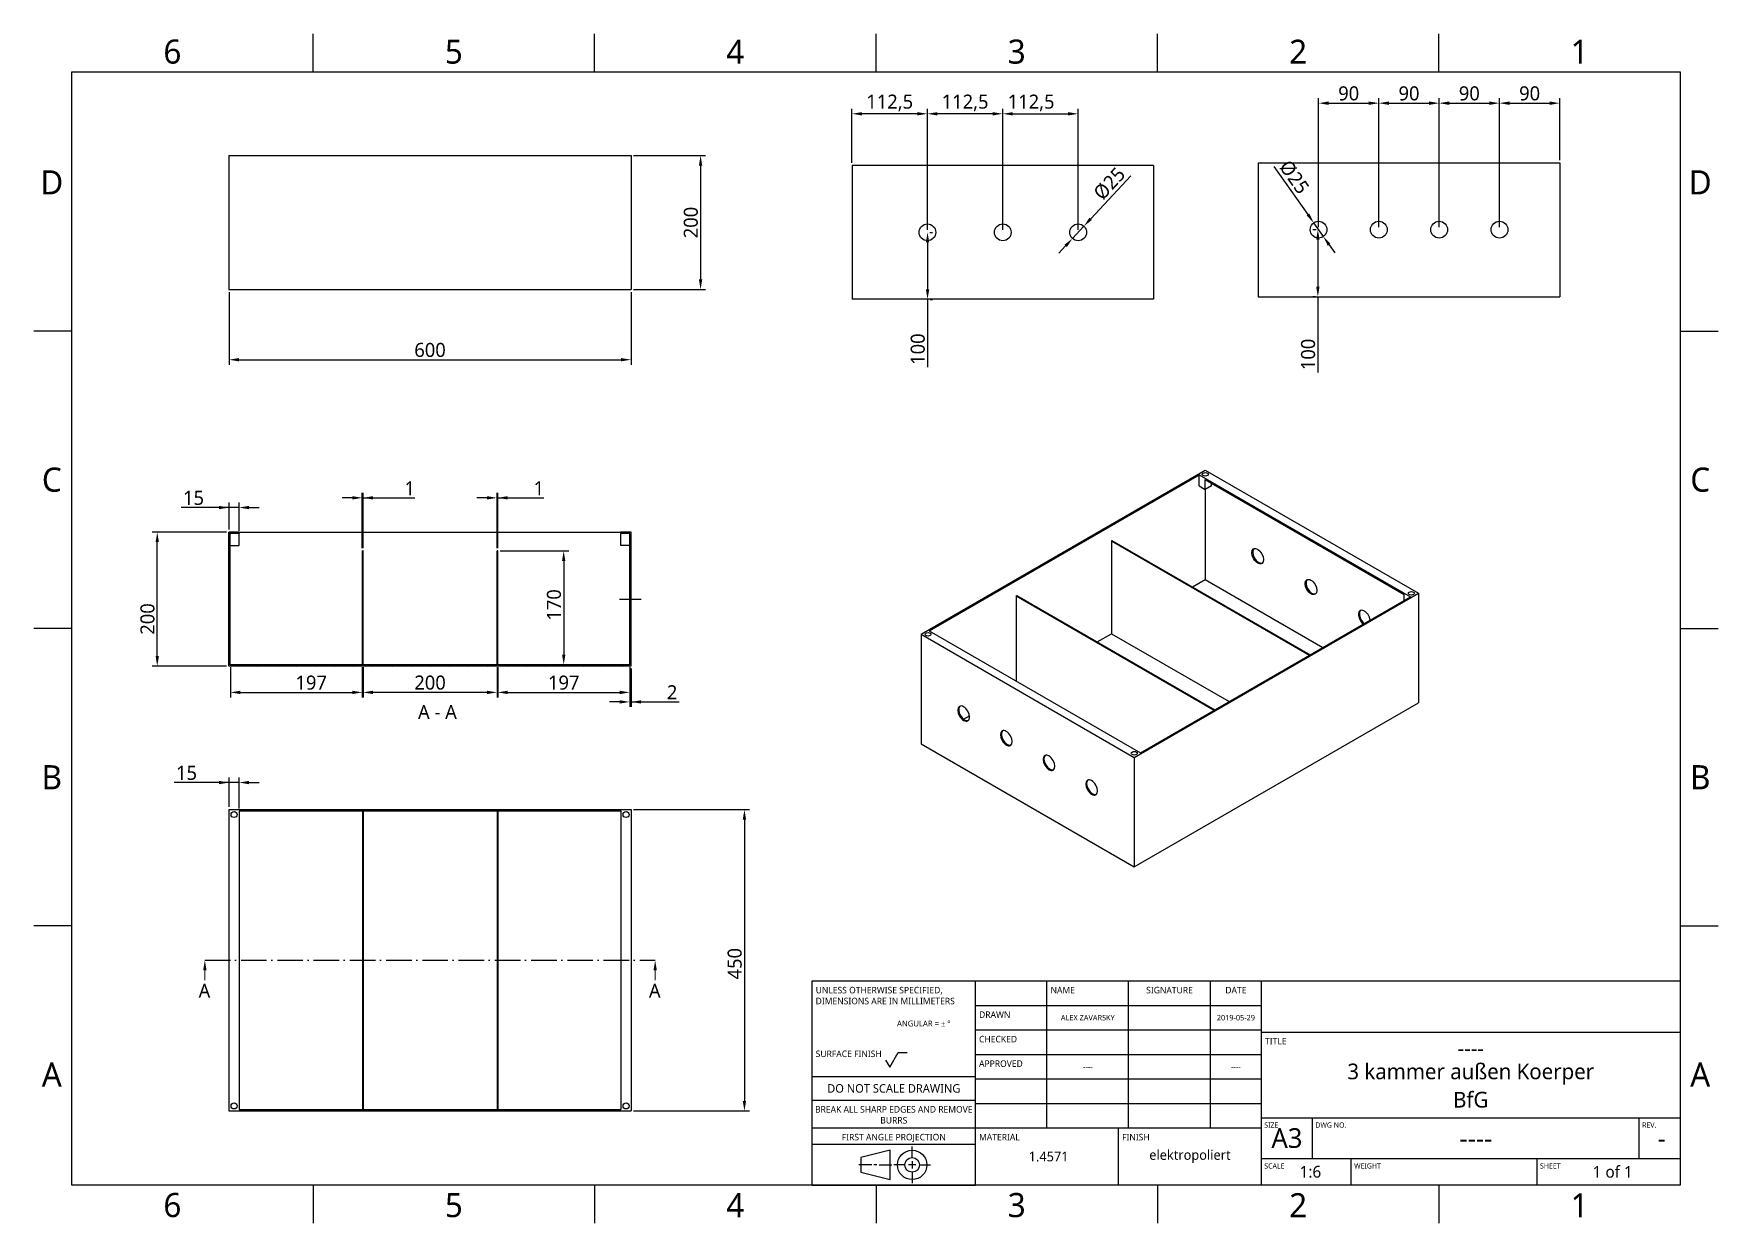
# Model space of a CAD drawing. Extents: x 1 to 420, y 0 to 296.
import ezdxf

# ---------------------------------------------------------------- set-up
doc = ezdxf.new("R2010")
doc.units = 0
doc.header["$LTSCALE"] = 12.7
doc.header["$MEASUREMENT"] = 0
doc.header["$PDMODE"] = 33
doc.header["$PDSIZE"] = 1
doc.linetypes.add('CENTER', pattern=[0.787402, 0.492126, -0.098425, 0.098425, -0.098425])
doc.linetypes.add('ONS_DASHDOT', pattern=[0.71, 0.5, -0.1, 0.01, -0.1])
doc.layers.get('DEFPOINTS').update_dxf_attribs({"linetype": 'CONTINUOUS'})
for name, color, linetype in [('ANNOTATION_TEXT', 7, 'CONTINUOUS'), ('BORDER_FRAME', 7, 'CONTINUOUS'), ('BORDER_ZONES', 7, 'CONTINUOUS'), ('CENTERLINES', 7, 'CENTER'), ('SECTION_CUTTING_LINE', 7, 'ONS_DASHDOT'), ('TITLE_BLOCK', 7, 'CONTINUOUS'), ('VIEW_HATCHES', 7, 'CONTINUOUS'), ('VISIBLE', 7, 'CONTINUOUS')]:
    doc.layers.add(name, color=color, linetype=linetype)
doc.styles.add('ONSHAPE-STANDARD', font='NotoSans-Regular.ttf')
doc.styles.add('ONSHAPE-STANDARD-DIMENSION', font='')
doc.styles.add('ONSHAPE-STANDARD-FIELDS', font='NotoSans-Regular.ttf')
doc.styles.add('ONSHAPE-STANDARD-VIEW-LABE', font='NotoSans-Regular.ttf', dxfattribs={"height": 3.5})
doc.styles.get('ONSHAPE-STANDARD-DIMENSION').set_extended_font_data('Noto Sans')
doc.dimstyles.new('ONSHAPE-ISO-25$0', dxfattribs={"dimtxt": 3.5, "dimasz": 2.5, "dimexe": 1.25, "dimexo": 0.625, "dimtad": 1, "dimtxsty": 'ONSHAPE-STANDARD-DIMENSION', "dimcen": 2.5, "dimclrd": 7, "dimclre": 7, "dimclrt": 7, "dimadec": 1, "dimazin": 3, "dimtfac": 1, "dimtmove": 0, "dimatfit": 3})
doc.dimstyles.new('ONSHAPE-ISO-25$3', dxfattribs={"dimtxt": 3.5, "dimasz": 2.5, "dimexe": 1.25, "dimexo": 0.625, "dimtad": 1, "dimtxsty": 'ONSHAPE-STANDARD-DIMENSION', "dimcen": 0, "dimclrd": 7, "dimclre": 7, "dimclrt": 7, "dimadec": 1, "dimazin": 3, "dimtfac": 1, "dimtmove": 0, "dimatfit": 3})
pattern_1 = [(219, (99.5755, 139.1536), (1.88796, -2.33144), [])]

# ---------------------------------------------------------------- blocks, each defined once
blk = doc.blocks.new('*D1')
at = {"layer": 'ANNOTATION_TEXT', "color": 7}
for p, q in [((49.58, 232.22), (49.58, 214.12)), ((149.58, 232.22), (149.58, 214.12)), ((52.08, 215.37), (147.08, 215.37))]:
    blk.add_line(p, q, dxfattribs=at)
for points in [[(52.08, 215.79), (52.08, 214.96), (49.58, 215.37)], [(147.08, 214.96), (147.08, 215.79), (149.58, 215.37)]]:
    blk.add_solid(points, dxfattribs=at)
at = {"layer": 'DEFPOINTS', "color": 0}
for p in [(49.58, 232.84), (149.58, 232.84), (149.58, 215.37), (149.58, 215.37)]:
    blk.add_point(p, dxfattribs=at)
at = {"layer": 'ANNOTATION_TEXT', "color": 7, "insert": (99.58, 217.79), "char_height": 3.5, "attachment_point": 5, "style": 'ONSHAPE-STANDARD-DIMENSION'}
blk.add_mtext('600', dxfattribs=at)
blk = doc.blocks.new('*D2')
at = {"layer": 'ANNOTATION_TEXT', "color": 7}
for p, q in [((150.2, 266.18), (168.12, 266.18)), ((166.87, 263.68), (166.87, 235.34)), ((150.2, 232.84), (168.12, 232.84))]:
    blk.add_line(p, q, dxfattribs=at)
for points in [[(167.29, 263.68), (166.46, 263.68), (166.87, 266.18)], [(166.46, 235.34), (167.29, 235.34), (166.87, 232.84)]]:
    blk.add_solid(points, dxfattribs=at)
at = {"layer": 'DEFPOINTS', "color": 0}
for p in [(149.58, 266.18), (149.58, 232.84), (166.87, 232.84), (166.87, 232.84)]:
    blk.add_point(p, dxfattribs=at)
at = {"layer": 'ANNOTATION_TEXT', "color": 7, "insert": (164.45, 249.51), "char_height": 3.5, "attachment_point": 5, "rotation": 90, "style": 'ONSHAPE-STANDARD-DIMENSION'}
blk.add_mtext('200', dxfattribs=at)
blk = doc.blocks.new('*D3')
at = {"layer": 'ANNOTATION_TEXT', "color": 7}
for p, q in [((149.24, 138.86), (149.24, 128.98)), ((149.58, 138.53), (149.58, 128.98)), ((146.74, 130.23), (144.24, 130.23)), ((149.24, 130.23), (149.58, 130.23)), ((149.58, 130.23), (161.56, 130.23)), ((152.08, 130.23), (154.58, 130.23))]:
    blk.add_line(p, q, dxfattribs=at)
for points in [[(146.74, 129.82), (146.74, 130.65), (149.24, 130.23)], [(152.08, 130.65), (152.08, 129.82), (149.58, 130.23)]]:
    blk.add_solid(points, dxfattribs=at)
at = {"layer": 'DEFPOINTS', "color": 0}
for p in [(149.24, 139.49), (149.58, 139.15), (149.58, 130.23), (149.58, 130.23)]:
    blk.add_point(p, dxfattribs=at)
at = {"layer": 'ANNOTATION_TEXT', "color": 7, "insert": (159.79, 132.63), "char_height": 3.5, "attachment_point": 5, "style": 'ONSHAPE-STANDARD-DIMENSION'}
blk.add_mtext('2', dxfattribs=at)
blk = doc.blocks.new('*D4')
at = {"layer": 'ANNOTATION_TEXT', "color": 7}
for p, q in [((116.41, 138.86), (116.41, 131.35)), ((149.24, 138.86), (149.24, 131.35)), ((118.91, 132.6), (146.74, 132.6))]:
    blk.add_line(p, q, dxfattribs=at)
for points in [[(118.91, 133.02), (118.91, 132.18), (116.41, 132.6)], [(146.74, 132.18), (146.74, 133.02), (149.24, 132.6)]]:
    blk.add_solid(points, dxfattribs=at)
at = {"layer": 'DEFPOINTS', "color": 0}
for p in [(116.41, 139.49), (149.24, 139.49), (149.24, 132.6), (149.24, 132.6)]:
    blk.add_point(p, dxfattribs=at)
at = {"layer": 'ANNOTATION_TEXT', "color": 7, "insert": (132.83, 135.02), "char_height": 3.5, "attachment_point": 5, "style": 'ONSHAPE-STANDARD-DIMENSION'}
blk.add_mtext('197', dxfattribs=at)
blk = doc.blocks.new('*D5')
at = {"layer": 'ANNOTATION_TEXT', "color": 7}
for p, q in [((82.91, 138.86), (82.91, 131.35)), ((116.24, 138.86), (116.24, 131.35)), ((113.74, 132.6), (85.41, 132.6))]:
    blk.add_line(p, q, dxfattribs=at)
for points in [[(85.41, 133.02), (85.41, 132.18), (82.91, 132.6)], [(113.74, 132.18), (113.74, 133.02), (116.24, 132.6)]]:
    blk.add_solid(points, dxfattribs=at)
at = {"layer": 'DEFPOINTS', "color": 0}
for p in [(82.91, 139.49), (116.24, 139.49), (82.91, 132.6), (82.91, 132.6)]:
    blk.add_point(p, dxfattribs=at)
at = {"layer": 'ANNOTATION_TEXT', "color": 7, "insert": (99.58, 135.02), "char_height": 3.5, "attachment_point": 5, "style": 'ONSHAPE-STANDARD-DIMENSION'}
blk.add_mtext('200', dxfattribs=at)
blk = doc.blocks.new('*D6')
at = {"layer": 'ANNOTATION_TEXT', "color": 7}
for p, q in [((49.91, 138.86), (49.91, 131.35)), ((82.74, 138.86), (82.74, 131.35)), ((52.41, 132.6), (80.24, 132.6))]:
    blk.add_line(p, q, dxfattribs=at)
for points in [[(52.41, 133.02), (52.41, 132.18), (49.91, 132.6)], [(80.24, 132.18), (80.24, 133.02), (82.74, 132.6)]]:
    blk.add_solid(points, dxfattribs=at)
at = {"layer": 'DEFPOINTS', "color": 0}
for p in [(49.91, 139.49), (82.74, 139.49), (82.74, 132.6), (82.74, 132.6)]:
    blk.add_point(p, dxfattribs=at)
at = {"layer": 'ANNOTATION_TEXT', "color": 7, "insert": (70.02, 135.02), "char_height": 3.5, "attachment_point": 5, "style": 'ONSHAPE-STANDARD-DIMENSION'}
blk.add_mtext('197', dxfattribs=at)
blk = doc.blocks.new('*D7')
at = {"layer": 'ANNOTATION_TEXT', "color": 7}
for p, q in [((49.58, 110.17), (35.95, 110.17)), ((47.08, 110.17), (44.58, 110.17)), ((49.58, 104.09), (49.58, 111.42)), ((52.08, 110.17), (49.58, 110.17)), ((52.08, 103.75), (52.08, 111.42)), ((54.58, 110.17), (57.08, 110.17))]:
    blk.add_line(p, q, dxfattribs=at)
for points in [[(47.08, 109.75), (47.08, 110.59), (49.58, 110.17)], [(54.58, 110.59), (54.58, 109.75), (52.08, 110.17)]]:
    blk.add_solid(points, dxfattribs=at)
at = {"layer": 'DEFPOINTS', "color": 0}
for p in [(49.58, 110.17), (49.58, 110.17), (49.58, 103.46), (52.08, 103.13)]:
    blk.add_point(p, dxfattribs=at)
at = {"layer": 'ANNOTATION_TEXT', "color": 7, "insert": (39.01, 112.57), "char_height": 3.5, "attachment_point": 5, "style": 'ONSHAPE-STANDARD-DIMENSION'}
blk.add_mtext('15', dxfattribs=at)
blk = doc.blocks.new('*D8')
at = {"layer": 'ANNOTATION_TEXT', "color": 7}
for p, q in [((49.58, 178.59), (37.7, 178.59)), ((47.08, 178.59), (44.58, 178.59)), ((49.58, 173.11), (49.58, 179.84)), ((52.08, 178.59), (49.58, 178.59)), ((52.08, 172.78), (52.08, 179.84)), ((54.58, 178.59), (57.08, 178.59))]:
    blk.add_line(p, q, dxfattribs=at)
for points in [[(47.08, 178.17), (47.08, 179.01), (49.58, 178.59)], [(54.58, 179.01), (54.58, 178.17), (52.08, 178.59)]]:
    blk.add_solid(points, dxfattribs=at)
at = {"layer": 'DEFPOINTS', "color": 0}
for p in [(49.58, 178.59), (49.58, 178.59), (49.58, 172.49), (52.08, 172.15)]:
    blk.add_point(p, dxfattribs=at)
at = {"layer": 'ANNOTATION_TEXT', "color": 7, "insert": (40.76, 180.99), "char_height": 3.5, "attachment_point": 5, "style": 'ONSHAPE-STANDARD-DIMENSION'}
blk.add_mtext('15', dxfattribs=at)
blk = doc.blocks.new('*D9')
at = {"layer": 'ANNOTATION_TEXT', "color": 7}
for p, q in [((150.2, 103.46), (179.03, 103.46)), ((177.78, 100.96), (177.78, 30.96)), ((150.2, 28.46), (179.03, 28.46))]:
    blk.add_line(p, q, dxfattribs=at)
for points in [[(178.19, 100.96), (177.36, 100.96), (177.78, 103.46)], [(177.36, 30.96), (178.19, 30.96), (177.78, 28.46)]]:
    blk.add_solid(points, dxfattribs=at)
at = {"layer": 'DEFPOINTS', "color": 0}
for p in [(149.58, 103.46), (149.58, 28.46), (177.78, 28.46), (177.78, 28.46)]:
    blk.add_point(p, dxfattribs=at)
at = {"layer": 'ANNOTATION_TEXT', "color": 7, "insert": (175.36, 65.1), "char_height": 3.5, "attachment_point": 5, "rotation": 90, "style": 'ONSHAPE-STANDARD-DIMENSION'}
blk.add_mtext('450', dxfattribs=at)
blk = doc.blocks.new('*D10')
at = {"layer": 'ANNOTATION_TEXT', "color": 7}
for p, q in [((80.24, 181.01), (77.74, 181.01)), ((82.74, 168.45), (82.74, 182.26)), ((82.74, 181.01), (82.91, 181.01)), ((82.91, 168.45), (82.91, 182.26)), ((82.91, 181.01), (95.82, 181.01)), ((85.41, 181.01), (87.91, 181.01))]:
    blk.add_line(p, q, dxfattribs=at)
for points in [[(80.24, 180.59), (80.24, 181.43), (82.74, 181.01)], [(85.41, 181.43), (85.41, 180.59), (82.91, 181.01)]]:
    blk.add_solid(points, dxfattribs=at)
at = {"layer": 'DEFPOINTS', "color": 0}
for p in [(82.91, 181.01), (82.91, 181.01), (82.74, 167.82), (82.91, 167.82)]:
    blk.add_point(p, dxfattribs=at)
at = {"layer": 'ANNOTATION_TEXT', "color": 7, "insert": (94.54, 183.39), "char_height": 3.5, "attachment_point": 5, "style": 'ONSHAPE-STANDARD-DIMENSION'}
blk.add_mtext('1', dxfattribs=at)
blk = doc.blocks.new('*D11')
at = {"layer": 'ANNOTATION_TEXT', "color": 7}
for p, q in [((113.74, 181.01), (111.24, 181.01)), ((116.24, 168.45), (116.24, 182.26)), ((116.24, 181.01), (116.41, 181.01)), ((116.41, 168.45), (116.41, 182.26)), ((116.41, 181.01), (127.91, 181.01)), ((118.91, 181.01), (121.41, 181.01))]:
    blk.add_line(p, q, dxfattribs=at)
for points in [[(113.74, 180.59), (113.74, 181.43), (116.24, 181.01)], [(118.91, 181.43), (118.91, 180.59), (116.41, 181.01)]]:
    blk.add_solid(points, dxfattribs=at)
at = {"layer": 'DEFPOINTS', "color": 0}
for p in [(116.41, 181.01), (116.41, 181.01), (116.24, 167.82), (116.41, 167.82)]:
    blk.add_point(p, dxfattribs=at)
at = {"layer": 'ANNOTATION_TEXT', "color": 7, "insert": (126.64, 183.39), "char_height": 3.5, "attachment_point": 5, "style": 'ONSHAPE-STANDARD-DIMENSION'}
blk.add_mtext('1', dxfattribs=at)
blk = doc.blocks.new('*D12')
at = {"layer": 'ANNOTATION_TEXT', "color": 7}
for p, q in [((117.03, 167.82), (134.08, 167.82)), ((132.83, 165.32), (132.83, 141.99)), ((117.03, 139.49), (134.08, 139.49))]:
    blk.add_line(p, q, dxfattribs=at)
for points in [[(133.24, 165.32), (132.41, 165.32), (132.83, 167.82)], [(132.41, 141.99), (133.24, 141.99), (132.83, 139.49)]]:
    blk.add_solid(points, dxfattribs=at)
at = {"layer": 'DEFPOINTS', "color": 0}
for p in [(116.41, 167.82), (116.41, 139.49), (132.83, 139.49), (132.83, 139.49)]:
    blk.add_point(p, dxfattribs=at)
at = {"layer": 'ANNOTATION_TEXT', "color": 7, "insert": (130.41, 154.36), "char_height": 3.5, "attachment_point": 5, "rotation": 90, "style": 'ONSHAPE-STANDARD-DIMENSION'}
blk.add_mtext('170', dxfattribs=at)
blk = doc.blocks.new('*D13')
at = {"layer": 'ANNOTATION_TEXT', "color": 7}
for p, q in [((48.95, 172.49), (30.48, 172.49)), ((31.73, 141.65), (31.73, 169.99)), ((48.95, 139.15), (30.48, 139.15))]:
    blk.add_line(p, q, dxfattribs=at)
for points in [[(32.15, 169.99), (31.32, 169.99), (31.73, 172.49)], [(31.32, 141.65), (32.15, 141.65), (31.73, 139.15)]]:
    blk.add_solid(points, dxfattribs=at)
at = {"layer": 'DEFPOINTS', "color": 0}
for p in [(31.73, 172.49), (31.73, 172.49), (49.58, 172.49), (49.58, 139.15)]:
    blk.add_point(p, dxfattribs=at)
at = {"layer": 'ANNOTATION_TEXT', "color": 7, "insert": (29.31, 150.87), "char_height": 3.5, "attachment_point": 5, "rotation": 90, "style": 'ONSHAPE-STANDARD-DIMENSION'}
blk.add_mtext('200', dxfattribs=at)
blk = doc.blocks.new('*D14')
at = {"layer": 'ANNOTATION_TEXT', "color": 7}
for p, q in [((263.9, 250.43), (273.85, 261.17)), ((259.37, 245.54), (262.2, 248.6)), ((257.67, 243.71), (255.97, 241.87))]:
    blk.add_line(p, q, dxfattribs=at)
for points in [[(263.59, 250.72), (264.2, 250.15), (262.2, 248.6)], [(257.98, 243.42), (257.36, 243.99), (259.37, 245.54)]]:
    blk.add_solid(points, dxfattribs=at)
at = {"layer": 'DEFPOINTS', "color": 0}
for p in [(262.2, 248.6), (259.37, 245.54)]:
    blk.add_point(p, dxfattribs=at)
at = {"layer": 'ANNOTATION_TEXT', "color": 7, "insert": (268.57, 259.19), "char_height": 3.5, "attachment_point": 5, "rotation": 47.1965, "style": 'ONSHAPE-STANDARD-DIMENSION'}
blk.add_mtext('%%c25', dxfattribs=at)
blk = doc.blocks.new('*D15')
at = {"layer": 'ANNOTATION_TEXT', "color": 7}
for p, q in [((223.32, 244.57), (223.32, 232.9)), ((223.91, 247.07), (224.57, 247.07)), ((223.32, 230.4), (223.32, 213.54)), ((223.95, 230.4), (224.57, 230.4))]:
    blk.add_line(p, q, dxfattribs=at)
for points in [[(223.74, 244.57), (222.91, 244.57), (223.32, 247.07)], [(222.91, 232.9), (223.74, 232.9), (223.32, 230.4)]]:
    blk.add_solid(points, dxfattribs=at)
at = {"layer": 'DEFPOINTS', "color": 0}
for p in [(223.28, 247.07), (223.32, 230.4), (223.32, 230.4), (223.32, 230.4)]:
    blk.add_point(p, dxfattribs=at)
at = {"layer": 'ANNOTATION_TEXT', "color": 7, "insert": (220.9, 218.01), "char_height": 3.5, "attachment_point": 5, "rotation": 90, "style": 'ONSHAPE-STANDARD-DIMENSION'}
blk.add_mtext('100', dxfattribs=at)
blk = doc.blocks.new('*D16')
at = {"layer": 'ANNOTATION_TEXT', "color": 7}
for p, q in [((204.53, 264.36), (204.53, 277.82)), ((220.78, 276.57), (207.03, 276.57)), ((223.28, 247.7), (223.28, 277.82))]:
    blk.add_line(p, q, dxfattribs=at)
for points in [[(207.03, 276.98), (207.03, 276.15), (204.53, 276.57)], [(220.78, 276.15), (220.78, 276.98), (223.28, 276.57)]]:
    blk.add_solid(points, dxfattribs=at)
at = {"layer": 'DEFPOINTS', "color": 0}
for p in [(204.53, 276.57), (204.53, 276.57), (204.53, 263.74), (223.28, 247.07)]:
    blk.add_point(p, dxfattribs=at)
at = {"layer": 'ANNOTATION_TEXT', "color": 7, "insert": (213.91, 279.28), "char_height": 3.5, "attachment_point": 5, "style": 'ONSHAPE-STANDARD-DIMENSION'}
blk.add_mtext('112,5', dxfattribs=at)
blk = doc.blocks.new('*D17')
at = {"layer": 'ANNOTATION_TEXT', "color": 7}
for p, q in [((223.28, 247.7), (223.28, 277.82)), ((239.53, 276.57), (225.78, 276.57)), ((242.03, 247.7), (242.03, 277.82))]:
    blk.add_line(p, q, dxfattribs=at)
for points in [[(225.78, 276.98), (225.78, 276.15), (223.28, 276.57)], [(239.53, 276.15), (239.53, 276.98), (242.03, 276.57)]]:
    blk.add_solid(points, dxfattribs=at)
at = {"layer": 'DEFPOINTS', "color": 0}
for p in [(223.28, 276.57), (223.28, 276.57), (223.28, 247.07), (242.03, 247.07)]:
    blk.add_point(p, dxfattribs=at)
at = {"layer": 'ANNOTATION_TEXT', "color": 7, "insert": (232.66, 279.28), "char_height": 3.5, "attachment_point": 5, "style": 'ONSHAPE-STANDARD-DIMENSION'}
blk.add_mtext('112,5', dxfattribs=at)
blk = doc.blocks.new('*D18')
at = {"layer": 'ANNOTATION_TEXT', "color": 7}
for p, q in [((242.03, 247.7), (242.03, 277.82)), ((244.53, 276.57), (258.28, 276.57)), ((260.78, 247.7), (260.78, 277.82))]:
    blk.add_line(p, q, dxfattribs=at)
for points in [[(244.53, 276.98), (244.53, 276.15), (242.03, 276.57)], [(258.28, 276.15), (258.28, 276.98), (260.78, 276.57)]]:
    blk.add_solid(points, dxfattribs=at)
at = {"layer": 'DEFPOINTS', "color": 0}
for p in [(260.78, 276.57), (260.78, 276.57), (242.03, 247.07), (260.78, 247.07)]:
    blk.add_point(p, dxfattribs=at)
at = {"layer": 'ANNOTATION_TEXT', "color": 7, "insert": (249.08, 279.28), "char_height": 3.5, "attachment_point": 5, "style": 'ONSHAPE-STANDARD-DIMENSION'}
blk.add_mtext('112,5', dxfattribs=at)
blk = doc.blocks.new('*D19')
at = {"layer": 'ANNOTATION_TEXT', "color": 7}
for p, q in [((317.95, 251.49), (309.55, 263.48)), ((321.77, 246.02), (319.38, 249.44)), ((323.2, 243.98), (324.63, 241.93))]:
    blk.add_line(p, q, dxfattribs=at)
for points in [[(317.6, 251.25), (318.29, 251.72), (319.38, 249.44)], [(323.54, 244.21), (322.86, 243.74), (321.77, 246.02)]]:
    blk.add_solid(points, dxfattribs=at)
at = {"layer": 'DEFPOINTS', "color": 0}
for p in [(319.38, 249.44), (321.77, 246.02)]:
    blk.add_point(p, dxfattribs=at)
at = {"layer": 'ANNOTATION_TEXT', "color": 7, "insert": (314.51, 260.8), "char_height": 3.5, "attachment_point": 5, "rotation": 304.9815, "style": 'ONSHAPE-STANDARD-DIMENSION'}
blk.add_mtext('%%c25', dxfattribs=at)
blk = doc.blocks.new('*D20')
at = {"layer": 'ANNOTATION_TEXT', "color": 7}
for p, q in [((319.95, 247.73), (319.15, 247.73)), ((320.4, 245.23), (320.4, 233.56)), ((319.78, 231.06), (319.15, 231.06)), ((320.4, 231.06), (320.4, 212.22))]:
    blk.add_line(p, q, dxfattribs=at)
for points in [[(320.82, 245.23), (319.98, 245.23), (320.4, 247.73)], [(319.98, 233.56), (320.82, 233.56), (320.4, 231.06)]]:
    blk.add_solid(points, dxfattribs=at)
at = {"layer": 'DEFPOINTS', "color": 0}
for p in [(320.57, 247.73), (320.4, 231.06), (320.4, 231.06), (320.4, 231.06)]:
    blk.add_point(p, dxfattribs=at)
at = {"layer": 'ANNOTATION_TEXT', "color": 7, "insert": (317.98, 216.69), "char_height": 3.5, "attachment_point": 5, "rotation": 90, "style": 'ONSHAPE-STANDARD-DIMENSION'}
blk.add_mtext('100', dxfattribs=at)
blk = doc.blocks.new('*D21')
at = {"layer": 'ANNOTATION_TEXT', "color": 7}
for p, q in [((365.57, 248.36), (365.57, 280.46)), ((368.07, 279.21), (378.07, 279.21)), ((380.57, 265.02), (380.57, 280.46))]:
    blk.add_line(p, q, dxfattribs=at)
for points in [[(368.07, 279.63), (368.07, 278.79), (365.57, 279.21)], [(378.07, 278.79), (378.07, 279.63), (380.57, 279.21)]]:
    blk.add_solid(points, dxfattribs=at)
at = {"layer": 'DEFPOINTS', "color": 0}
for p in [(380.57, 279.21), (380.57, 279.21), (380.57, 264.4), (365.57, 247.73)]:
    blk.add_point(p, dxfattribs=at)
at = {"layer": 'ANNOTATION_TEXT', "color": 7, "insert": (373.07, 281.63), "char_height": 3.5, "attachment_point": 5, "style": 'ONSHAPE-STANDARD-DIMENSION'}
blk.add_mtext('90', dxfattribs=at)
blk = doc.blocks.new('*D22')
at = {"layer": 'ANNOTATION_TEXT', "color": 7}
for p, q in [((350.57, 248.36), (350.57, 280.46)), ((353.07, 279.21), (363.07, 279.21)), ((365.57, 248.36), (365.57, 280.46))]:
    blk.add_line(p, q, dxfattribs=at)
for points in [[(353.07, 279.63), (353.07, 278.79), (350.57, 279.21)], [(363.07, 278.79), (363.07, 279.63), (365.57, 279.21)]]:
    blk.add_solid(points, dxfattribs=at)
at = {"layer": 'DEFPOINTS', "color": 0}
for p in [(365.57, 279.21), (365.57, 279.21), (350.57, 247.73), (365.57, 247.73)]:
    blk.add_point(p, dxfattribs=at)
at = {"layer": 'ANNOTATION_TEXT', "color": 7, "insert": (358.07, 281.63), "char_height": 3.5, "attachment_point": 5, "style": 'ONSHAPE-STANDARD-DIMENSION'}
blk.add_mtext('90', dxfattribs=at)
blk = doc.blocks.new('*D23')
at = {"layer": 'ANNOTATION_TEXT', "color": 7}
for p, q in [((335.57, 248.36), (335.57, 280.46)), ((338.07, 279.21), (348.07, 279.21)), ((350.57, 248.36), (350.57, 280.46))]:
    blk.add_line(p, q, dxfattribs=at)
for points in [[(338.07, 279.63), (338.07, 278.79), (335.57, 279.21)], [(348.07, 278.79), (348.07, 279.63), (350.57, 279.21)]]:
    blk.add_solid(points, dxfattribs=at)
at = {"layer": 'DEFPOINTS', "color": 0}
for p in [(350.57, 279.21), (350.57, 279.21), (335.57, 247.73), (350.57, 247.73)]:
    blk.add_point(p, dxfattribs=at)
at = {"layer": 'ANNOTATION_TEXT', "color": 7, "insert": (343.07, 281.63), "char_height": 3.5, "attachment_point": 5, "style": 'ONSHAPE-STANDARD-DIMENSION'}
blk.add_mtext('90', dxfattribs=at)
blk = doc.blocks.new('*D24')
at = {"layer": 'ANNOTATION_TEXT', "color": 7}
for p, q in [((320.57, 248.36), (320.57, 280.46)), ((323.07, 279.21), (333.07, 279.21)), ((335.57, 248.36), (335.57, 280.46))]:
    blk.add_line(p, q, dxfattribs=at)
for points in [[(323.07, 279.63), (323.07, 278.79), (320.57, 279.21)], [(333.07, 278.79), (333.07, 279.63), (335.57, 279.21)]]:
    blk.add_solid(points, dxfattribs=at)
at = {"layer": 'DEFPOINTS', "color": 0}
for p in [(335.57, 279.21), (335.57, 279.21), (320.57, 247.73), (335.57, 247.73)]:
    blk.add_point(p, dxfattribs=at)
at = {"layer": 'ANNOTATION_TEXT', "color": 7, "insert": (328.07, 281.63), "char_height": 3.5, "attachment_point": 5, "style": 'ONSHAPE-STANDARD-DIMENSION'}
blk.add_mtext('90', dxfattribs=at)

msp = doc.modelspace()

# ---------------------------------------------------------------- hatches: boundary and pattern name
at = {"layer": 'VIEW_HATCHES'}
h = msp.add_hatch(dxfattribs=at)
h.set_pattern_fill('ANSI31', color=256, scale=24, angle=174, style=0, pattern_type=2)
h.set_pattern_definition(pattern_1)
edge = h.paths.add_edge_path(flags=0)
edge.add_line((82.9088, 167.8203), (82.7422, 167.8203))
edge.add_line((82.7422, 139.4869), (82.7422, 167.8203))
edge.add_line((82.7422, 139.4869), (49.9088, 139.4869))
edge.add_line((49.9088, 139.4869), (49.9088, 172.1536))
edge.add_line((52.0755, 172.1536), (49.9088, 172.1536))
edge.add_line((52.0755, 172.4869), (52.0755, 172.1536))
edge.add_line((52.0755, 172.4869), (49.5755, 172.4869))
edge.add_line((49.5755, 139.1536), (49.5755, 172.4869))
edge.add_line((149.5755, 139.1536), (49.5755, 139.1536))
edge.add_line((149.5755, 139.1536), (149.5755, 153.7369))
edge.add_line((149.5755, 153.7369), (149.2422, 153.7369))
edge.add_line((149.2422, 139.4869), (149.2422, 153.7369))
edge.add_line((149.2422, 139.4869), (116.4088, 139.4869))
edge.add_line((116.4088, 139.4869), (116.4088, 167.8203))
edge.add_line((116.4088, 167.8203), (116.2422, 167.8203))
edge.add_line((116.2422, 139.4869), (116.2422, 167.8203))
edge.add_line((116.2422, 139.4869), (82.9088, 139.4869))
edge.add_line((82.9088, 139.4869), (82.9088, 167.8203))
h = msp.add_hatch(dxfattribs=at)
h.set_pattern_fill('ANSI31', color=256, scale=24, angle=174, style=0, pattern_type=2)
h.set_pattern_definition(pattern_1)
edge = h.paths.add_edge_path(flags=0)
edge.add_line((149.2422, 157.9036), (149.2422, 172.1536))
edge.add_line((149.2422, 157.9036), (149.5755, 157.9036))
edge.add_line((149.5755, 157.9036), (149.5755, 172.4869))
edge.add_line((149.5755, 172.4869), (147.0755, 172.4869))
edge.add_line((147.0755, 172.4869), (147.0755, 172.1536))
edge.add_line((149.2422, 172.1536), (147.0755, 172.1536))

# ---------------------------------------------------------------- linework, layer by layer
at = {"layer": 'BORDER_FRAME'}
for p, q in [((10.5, 10), (10.5, 287)), ((10.5, 287), (410.5, 287)), ((410.5, 287), (410.5, 10)), ((410.5, 10), (10.5, 10))]:
    msp.add_line(p, q, dxfattribs=at)
at = {"layer": 'BORDER_ZONES'}
for p, q in [((70.5, 287), (70.5, 296.5)), ((140.5, 287), (140.5, 296.5)), ((210.5, 287), (210.5, 296.5)), ((280.5, 287), (280.5, 296.5)), ((350.5, 287), (350.5, 296.5)), ((10.5, 222.5), (1, 222.5)), ((410.5, 222.5), (420, 222.5)), ((10.5, 148.5), (1, 148.5)), ((410.5, 148.5), (420, 148.5)), ((10.5, 74.5), (1, 74.5)), ((410.5, 74.5), (420, 74.5)), ((70.5, 10), (70.5, 0.5)), ((140.5, 10), (140.5, 0.5)), ((210.5, 10), (210.5, 0.5)), ((280.5, 10), (280.5, 0.5)), ((350.5, 10), (350.5, 0.5))]:
    msp.add_line(p, q, dxfattribs=at)
at = {"layer": 'CENTERLINES'}
msp.add_line((146.7422, 155.8203), (152.0755, 155.8203), dxfattribs=at)
at = {"layer": 'SECTION_CUTTING_LINE', "color": 7}
msp.add_line((43.5755, 65.9607), (155.5755, 65.9607), dxfattribs=at)
for points in [[(43.5755, 65.9607), (43.1588, 63.4607), (43.9922, 63.4607)], [(43.4713, 63.4607), (43.4713, 60.9607), (43.6797, 63.4607), (43.6797, 60.9607)], [(155.5755, 65.9607), (155.1588, 63.4607), (155.9922, 63.4607)], [(155.4713, 63.4607), (155.4713, 60.9607), (155.6797, 63.4607), (155.6797, 60.9607)]]:
    msp.add_solid(points, dxfattribs=at)
at = {"layer": 'TITLE_BLOCK'}
for p, q in [((194.6, 10), (194.6, 60.8)), ((194.6, 60.8), (235.24, 60.8)), ((235.24, 10), (235.24, 60.8)), ((235.24, 60.8), (306.36, 60.8)), ((253.02, 24.224), (253.02, 60.8)), ((273.34, 24.224), (273.34, 60.8)), ((293.66, 24.224), (293.66, 60.8)), ((306.36, 10), (306.36, 60.8)), ((306.36, 60.8), (410.5, 60.8)), ((235.24, 54.704), (306.36, 54.704)), ((235.24, 48.608), (306.36, 48.608)), ((306.36, 48.1), (410.5, 48.1)), ((213.904, 39.3298), (216.0376, 43.0253)), ((216.0376, 43.0253), (218.2728, 43.0253)), ((235.24, 42.512), (306.36, 42.512)), ((212.888, 41.0896), (213.904, 39.3298)), ((194.6, 37.0256), (235.24, 37.0256)), ((235.24, 36.416), (306.36, 36.416)), ((194.6, 31.1328), (235.24, 31.1328)), ((235.24, 30.32), (306.36, 30.32)), ((306.36, 26.764), (410.5, 26.764)), ((319.06, 16.604), (319.06, 26.764)), ((400.34, 16.604), (400.34, 26.764)), ((194.6, 24.224), (235.24, 24.224)), ((235.24, 24.224), (306.36, 24.224)), ((270.8, 10), (270.8, 24.224)), ((194.6, 20.16), (235.24, 20.16)), ((214.0056, 18.697), (206.6904, 16.8682)), ((206.6904, 16.8682), (206.6904, 13.2106)), ((214.0056, 11.3818), (214.0056, 18.697)), ((219.492, 16.8682), (219.492, 19.6114)), ((209.4336, 15.0394), (206.2332, 15.0394)), ((206.6904, 13.2106), (214.0056, 11.3818)), ((210.7138, 15.0394), (209.9822, 15.0394)), ((211.2624, 15.0394), (214.4628, 15.0394)), ((217.6632, 15.0394), (214.92, 15.0394)), ((220.4064, 15.0394), (218.5776, 15.0394)), ((219.492, 15.9538), (219.492, 14.125)), ((219.492, 13.2106), (219.492, 10.4674)), ((221.3208, 15.0394), (224.064, 15.0394)), ((306.36, 16.604), (410.5, 16.604)), ((328.712, 10), (328.712, 16.604)), ((374.94, 10), (374.94, 16.604)), ((194.6, 10), (235.24, 10))]:
    msp.add_line(p, q, dxfattribs=at)
for radius in [3.6576, 1.8288]:
    msp.add_circle((219.492, 15.0394), radius, dxfattribs=at)
at = {"layer": 'VISIBLE'}
for p, q in [((49.5755, 266.1783), (149.5755, 266.1783)), ((49.5755, 266.1783), (49.5755, 232.8449)), ((149.5755, 266.1783), (149.5755, 232.8449)), ((305.5737, 264.3972), (305.5737, 231.0638)), ((305.5737, 264.3972), (380.5737, 264.3972)), ((380.5737, 264.3972), (380.5737, 231.0638)), ((204.5337, 263.7368), (204.5337, 230.4035)), ((279.5337, 263.7368), (204.5337, 263.7368)), ((279.5337, 263.7368), (279.5337, 230.4035)), ((49.5755, 232.8449), (149.5755, 232.8449)), ((305.5737, 231.0638), (380.5737, 231.0638)), ((279.5337, 230.4035), (204.5337, 230.4035)), ((221.6968, 147.0555), (292.4075, 187.8803)), ((223.7003, 147.94), (290.8755, 186.7236)), ((290.8755, 184.0019), (290.8755, 186.7236)), ((290.8755, 186.7236), (343.4371, 156.3771)), ((292.4075, 187.8803), (345.4405, 157.2617)), ((292.4075, 183.1174), (292.4075, 185.5669)), ((292.4075, 185.5669), (341.905, 156.9895)), ((293.9396, 184.0019), (293.9396, 184.6823)), ((290.8755, 184.0019), (292.4075, 183.1174)), ((293.9396, 184.0019), (292.4075, 183.1174)), ((292.4075, 183.1174), (292.4075, 160.6637)), ((49.5755, 139.1536), (49.5755, 172.4869)), ((52.0755, 172.4869), (49.5755, 172.4869)), ((52.0755, 172.1536), (49.9088, 172.1536)), ((49.9088, 139.4869), (49.9088, 172.1536)), ((52.0755, 172.4869), (52.0755, 172.1536)), ((52.0755, 172.4869), (147.0755, 172.4869)), ((52.0755, 169.1536), (52.0755, 172.1536)), ((149.5755, 172.4869), (147.0755, 172.4869)), ((147.0755, 172.4869), (147.0755, 172.1536)), ((147.0755, 169.1536), (147.0755, 172.1536)), ((149.2422, 172.1536), (147.0755, 172.1536)), ((149.2422, 157.9036), (149.2422, 172.1536)), ((149.5755, 157.9036), (149.5755, 172.4869)), ((49.9088, 169.1536), (52.0755, 169.1536)), ((82.7422, 139.4869), (82.7422, 167.8203)), ((82.9088, 167.8203), (82.7422, 167.8203)), ((82.9088, 139.4869), (82.9088, 167.8203)), ((116.2422, 139.4869), (116.2422, 167.8203)), ((116.4088, 167.8203), (116.2422, 167.8203)), ((116.4088, 139.4869), (116.4088, 167.8203)), ((149.2422, 169.1536), (147.0755, 169.1536)), ((269.073, 170.3256), (269.1909, 170.3936)), ((269.073, 170.3256), (318.3348, 141.8843)), ((269.073, 170.3256), (269.073, 147.1915)), ((269.1909, 170.3936), (318.4526, 141.9524)), ((289.2255, 158.8266), (292.4075, 160.6637)), ((292.4075, 160.6637), (321.6346, 143.7895)), ((149.2422, 157.9036), (149.5755, 157.9036)), ((149.2422, 153.7369), (149.2422, 157.9036)), ((149.5755, 153.7369), (149.5755, 157.9036)), ((245.3849, 156.6493), (245.5028, 156.7173)), ((245.3849, 156.6493), (245.3849, 135.4204)), ((245.3849, 156.6493), (294.6467, 128.208)), ((245.5028, 156.7173), (294.7645, 128.276)), ((274.7299, 116.4368), (345.4405, 157.2617)), ((276.2619, 117.5935), (343.4371, 156.3771)), ((341.905, 155.4926), (341.905, 156.9895)), ((345.4405, 157.2617), (345.4405, 130.0451)), ((149.2422, 139.4869), (149.2422, 153.7369)), ((149.5755, 153.7369), (149.2422, 153.7369)), ((149.5755, 139.1536), (149.5755, 153.7369)), ((221.6968, 147.0555), (221.6968, 119.8389)), ((221.6968, 147.0555), (274.7299, 116.4368)), ((223.7003, 147.94), (276.2619, 117.5935)), ((265.5375, 145.1503), (269.073, 147.1915)), ((269.073, 147.1915), (298.3001, 130.3173)), ((149.5755, 139.1536), (49.5755, 139.1536)), ((82.7422, 139.4869), (49.9088, 139.4869)), ((116.2422, 139.4869), (82.9088, 139.4869)), ((149.2422, 139.4869), (116.4088, 139.4869)), ((274.7299, 89.2203), (345.4405, 130.0451)), ((232.2694, 125.943), (233.7517, 126.7988)), ((221.6968, 119.8389), (274.7299, 89.2203)), ((274.7299, 116.4368), (274.7299, 89.2203)), ((49.5755, 103.4607), (49.5755, 28.4607)), ((49.5755, 103.4607), (149.5755, 103.4607)), ((52.0755, 103.1274), (147.0755, 103.1274)), ((52.0755, 103.1274), (52.0755, 28.794)), ((82.7422, 103.1274), (82.7422, 28.794)), ((82.9088, 103.1274), (82.9088, 28.794)), ((116.2422, 103.1274), (116.2422, 28.794)), ((116.4088, 103.1274), (116.4088, 28.794)), ((147.0755, 103.1274), (147.0755, 28.794)), ((149.5755, 103.4607), (149.5755, 28.4607)), ((49.5755, 28.4607), (149.5755, 28.4607)), ((52.0755, 28.794), (147.0755, 28.794))]:
    msp.add_line(p, q, dxfattribs=at)
for centre, radius in [((223.2837, 247.0701), 2.0833), ((242.0337, 247.0701), 2.0833), ((260.7837, 247.0701), 2.0833), ((320.5737, 247.7305), 2.0833), ((335.5737, 247.7305), 2.0833), ((350.5737, 247.7305), 2.0833), ((365.5737, 247.7305), 2.0833), ((50.8255, 102.2107), 0.75), ((148.3255, 102.2107), 0.75), ((50.8255, 29.7107), 0.75), ((148.3255, 29.7107), 0.75)]:
    msp.add_circle(centre, radius, dxfattribs=at)
for centre, major_axis in [((292.4075, 186.8597), (-0.75, 0)), ((305.4301, 166.4813), (1.0417, -1.8042)), ((318.6883, 158.8266), (1.0417, -1.8042)), ((343.6728, 157.2617), (-0.75, 0)), ((223.4646, 147.0555), (-0.75, 0)), ((274.7299, 117.4575), (-0.75, 0))]:
    msp.add_ellipse(centre, major_axis=major_axis, ratio=0.57735027, dxfattribs=at)
for centre, start_param, end_param in [((305.6658, 166.6174), 9.53815781, 12.45299077), ((318.924, 158.9627), 9.53815781, 12.45299077), ((331.9466, 151.172), 0.93481198, 5.34837333), ((332.1823, 151.308), 9.53815781, 11.63155863), ((232.5392, 127.4595), 9.53815781, 12.45299077), ((243.1458, 121.3358), 9.53815781, 12.45299077), ((253.7524, 115.2121), 9.53815781, 12.45299077), ((264.359, 109.0884), 9.53815781, 12.45299077)]:
    msp.add_ellipse(centre, major_axis=(1.0417, -1.8042), ratio=0.57735027, start_param=start_param, end_param=end_param, dxfattribs=at)
at = {"layer": 'VISIBLE', "extrusion": (0, 0, -1)}
for centre in [(232.3034, 127.3235), (242.91, 121.1997), (253.5167, 115.076), (264.1233, 108.9523)]:
    msp.add_ellipse(centre, major_axis=(-1.0417, 1.8042), ratio=0.57735027, dxfattribs=at)

# ---------------------------------------------------------------- texts
at = {"layer": 'ANNOTATION_TEXT', "color": 7, "insert": (100.8255, 129.4866), "char_height": 3.5, "width": 15.832601, "attachment_point": 2, "style": 'ONSHAPE-STANDARD-VIEW-LABE'}
msp.add_mtext(' A - A ', dxfattribs=at)
at = {"layer": 'BORDER_ZONES', "char_height": 6, "attachment_point": 5, "style": 'ONSHAPE-STANDARD'}
for s, insert in [('6', (35.5, 292)), ('5', (105.5, 292)), ('4', (175.5, 292)), ('3', (245.5, 292)), ('2', (315.5, 292)), ('1', (385.5, 292)), ('D', (5.5, 259.5)), ('D', (415.5, 259.5)), ('C', (5.5, 185.5)), ('C', (415.5, 185.5)), ('B', (5.5, 111.5)), ('B', (415.5, 111.5)), ('A', (5.5, 37.5)), ('A', (415.5, 37.5)), ('6', (35.5, 5)), ('5', (105.5, 5)), ('4', (175.5, 5)), ('3', (245.5, 5)), ('2', (315.5, 5)), ('1', (385.5, 5))]:
    msp.add_mtext(s, dxfattribs=dict(at, insert=insert))
at = {"layer": 'SECTION_CUTTING_LINE', "color": 7, "char_height": 3.5, "width": 3.120913, "attachment_point": 1, "style": 'ONSHAPE-STANDARD'}
for insert in [(42.0174, 60.1274), (154.0174, 60.1274)]:
    msp.add_mtext('\\fNoto Sans|b0|i0|c0|p0;\\W1.0000000000;\\T1.0000000000;\\o\\lA', dxfattribs=dict(at, insert=insert))
at = {"layer": 'TITLE_BLOCK'}
for s, insert, char_height, width, attachment_point, style in [('UNLESS OTHERWISE SPECIFIED, DIMENSIONS ARE IN MILLIMETERS', (195.4941, 59.337), 1.6256, 40.64, 1, 'ONSHAPE-STANDARD'), ('NAME', (253.9141, 59.337), 1.6256, 20.32, 1, 'ONSHAPE-STANDARD'), ('SIGNATURE', (283.5, 59.337), 1.6256, 20.32, 2, 'ONSHAPE-STANDARD'), ('DATE', (300.01, 59.337), 1.6256, 12.7, 2, 'ONSHAPE-STANDARD'), ('^JANGULAR = ± °^J', (215.7247, 53.3873), 1.46304, 20.32, 1, 'ONSHAPE-STANDARD'), ('DRAWN', (236.1341, 53.241), 1.6256, 17.78, 1, 'ONSHAPE-STANDARD'), ('ALEX ZAVARSKY', (263.18, 51.656), 1.365504, 20.32, 5, 'ONSHAPE-STANDARD-FIELDS'), ('2019-05-29', (300.01, 51.656), 1.3655, 12.7, 5, 'ONSHAPE-STANDARD-FIELDS'), ('CHECKED', (236.1341, 47.145), 1.6256, 17.78, 1, 'ONSHAPE-STANDARD'), ('TITLE', (307.2541, 46.637), 1.6256, 12.7, 1, 'ONSHAPE-STANDARD'), ('SURFACE FINISH', (195.4941, 43.4874), 1.6256, 20.32, 1, 'ONSHAPE-STANDARD'), ('----', (358.43, 44.036), 3.90144, 93.98, 5, 'ONSHAPE-STANDARD-FIELDS'), ('APPROVED', (236.1341, 41.049), 1.6256, 17.78, 1, 'ONSHAPE-STANDARD'), ('----', (263.18, 39.464), 1.3655, 20.32, 5, 'ONSHAPE-STANDARD-FIELDS'), ('----', (300.01, 39.464), 1.3655, 12.7, 5, 'ONSHAPE-STANDARD-FIELDS'), ('3 kammer außen Koerper', (358.43, 37.6352), 3.90144, 93.98, 5, 'ONSHAPE-STANDARD-FIELDS'), ('DO NOT SCALE DRAWING', (214.92, 35.1236), 2.11328, 40.64, 2, 'ONSHAPE-STANDARD'), ('BREAK ALL SHARP EDGES AND REMOVE BURRS', (214.92, 29.6698), 1.6256, 40.64, 2, 'ONSHAPE-STANDARD'), ('BfG', (358.43, 31.2344), 3.90144, 93.98, 5, 'ONSHAPE-STANDARD-FIELDS'), ('SIZE', (307.0753, 25.5936), 1.30048, 12.7, 1, 'ONSHAPE-STANDARD'), ('DWG NO.', (319.7753, 25.5936), 1.30048, 81.28, 1, 'ONSHAPE-STANDARD'), ('REV.', (401.0553, 25.5936), 1.30048, 10.16, 1, 'ONSHAPE-STANDARD'), ('FIRST ANGLE PROJECTION', (214.92, 22.761), 1.6256, 40.64, 2, 'ONSHAPE-STANDARD'), ('MATERIAL', (236.1341, 22.761), 1.6256, 35.56, 1, 'ONSHAPE-STANDARD'), ('FINISH', (271.6941, 22.761), 1.6256, 35.56, 1, 'ONSHAPE-STANDARD'), ('A3', (312.71, 21.684), 4.8768, 12.7, 5, 'ONSHAPE-STANDARD-FIELDS'), ('----', (359.7, 21.684), 4.8768, 81.28, 5, 'ONSHAPE-STANDARD-FIELDS'), ('-', (405.928, 21.684), 4.8768, 9.144, 5, 'ONSHAPE-STANDARD-FIELDS'), (' 1.4571', (253.02, 17.112), 2.4384, 35.56, 5, 'ONSHAPE-STANDARD-FIELDS'), ('elektropoliert ', (288.58, 17.112), 2.4384, 35.56, 5, 'ONSHAPE-STANDARD-FIELDS'), ('SCALE', (307.0753, 15.4336), 1.30048, 22.352, 1, 'ONSHAPE-STANDARD'), ('1:6', (318.552, 13.302), 2.92608, 20.32, 5, 'ONSHAPE-STANDARD-FIELDS'), ('WEIGHT', (329.4273, 15.4336), 1.30048, 46.228, 1, 'ONSHAPE-STANDARD'), ('SHEET', (375.6553, 15.4336), 1.30048, 35.56, 1, 'ONSHAPE-STANDARD'), ('1 of 1', (393.736, 13.302), 2.92608, 33.528, 5, 'ONSHAPE-STANDARD-FIELDS')]:
    msp.add_mtext(s, dxfattribs=dict(at, insert=insert, char_height=char_height, width=width, attachment_point=attachment_point, style=style))

# ---------------------------------------------------------------- dimensions: what is measured, and where the dimension line sits
at = {"layer": 'ANNOTATION_TEXT'}
for base, p1, p2, picture, middle in [((204.5337, 276.5676), (223.2837, 247.0701), (204.5337, 263.7368), '*D16', (213.9087, 276.5676)), ((223.2837, 276.5676), (242.0337, 247.0701), (223.2837, 247.0701), '*D17', (232.6587, 276.5676)), ((260.7837, 276.5676), (242.0337, 247.0701), (260.7837, 247.0701), '*D18', (249.0778, 276.5676)), ((335.5737, 279.2092), (320.5737, 247.7305), (335.5737, 247.7305), '*D24', (328.0737, 279.2092)), ((350.5737, 279.2092), (335.5737, 247.7305), (350.5737, 247.7305), '*D23', (343.0737, 279.2092)), ((365.5737, 279.2092), (350.5737, 247.7305), (365.5737, 247.7305), '*D22', (358.0737, 279.2092)), ((380.5737, 279.2092), (365.5737, 247.7305), (380.5737, 264.3972), '*D21', (373.0737, 279.2092)), ((149.5755, 215.3747), (49.5755, 232.8449), (149.5755, 232.8449), '*D1', (99.5755, 215.3747)), ((82.9088, 181.0113), (82.7422, 167.8203, -37.5), (82.9088, 167.8203, -37.5), '*D10', (94.5434, 181.0113)), ((116.4088, 181.0113), (116.2422, 167.8203, -37.5), (116.4088, 167.8203, -37.5), '*D11', (126.6377, 181.0113)), ((49.5755, 178.5912), (52.0755, 172.1536, -37.5), (49.5755, 172.4869, -37.5), '*D8', (40.7593, 178.5912)), ((82.7422, 132.5996), (49.9088, 139.4869, -37.5), (82.7422, 139.4869, -37.5), '*D6', (70.0182, 132.5996)), ((82.9088, 132.5996), (116.2422, 139.4869, -37.5), (82.9088, 139.4869, -37.5), '*D5', (99.5755, 132.5996)), ((149.2422, 132.5996), (116.4088, 139.4869, -37.5), (149.2422, 139.4869, -37.5), '*D4', (132.8255, 132.5996)), ((149.5755, 130.2332), (149.2422, 139.4869, -37.5), (149.5755, 139.1536, -37.5), '*D3', (159.7853, 130.2332)), ((49.5755, 110.1715), (52.0755, 103.1274, 10.6667), (49.5755, 103.4607, 10.6667), '*D7', (39.0089, 110.1715))]:
    dim = msp.add_linear_dim(base=base, p1=p1, p2=p2, dimstyle='ONSHAPE-ISO-25$0', override={"dimlfac": 6, "dimpost": ''}, dxfattribs=at)
    dim.commit()
    dim.dimension.update_dxf_attribs({"geometry": picture, "text_midpoint": middle, "dimtype": 160})
for base, p1, p2, picture, middle in [((166.8739, 232.8449), (149.5755, 266.1783), (149.5755, 232.8449), '*D2', (166.8739, 249.5116)), ((320.4002, 231.0638), (320.5737, 247.7305), (320.4002, 231.0638), '*D20', (320.4002, 216.6921)), ((223.3225, 230.4035), (223.2837, 247.0701), (223.3225, 230.4035), '*D15', (223.3225, 218.0129)), ((31.7327, 172.4869), (49.5755, 139.1536, -37.5), (49.5755, 172.4869, -37.5), '*D13', (31.7327, 150.8703)), ((132.8255, 139.4869), (116.4088, 167.8203, -37.5), (116.4088, 139.4869, -37.5), '*D12', (132.8255, 154.3623)), ((177.776, 28.4607), (149.5755, 103.4607, 10.6667), (149.5755, 28.4607, 10.6667), '*D9', (177.776, 65.1036))]:
    dim = msp.add_linear_dim(base=base, p1=p1, p2=p2, angle=90, dimstyle='ONSHAPE-ISO-25$0', override={"dimlfac": 6, "dimpost": ''}, dxfattribs=at)
    dim.commit()
    dim.dimension.update_dxf_attribs({"geometry": picture, "text_midpoint": middle, "dimtype": 160})
for p1, p2, picture, middle in [((259.3681, 245.5416), (262.1992, 248.5986), '*D14', (270.4246, 257.4801)), ((321.7681, 246.0236), (319.3793, 249.4375), '*D19', (312.4392, 259.3557))]:
    dim = msp.add_diameter_dim_2p(p1=p1, p2=p2, dimstyle='ONSHAPE-ISO-25$3', override={"dimlfac": 6, "dimpost": '%%c<>', "dimtofl": 1, "dimtmove": 0, "dimatfit": 3}, dxfattribs=at)
    dim.commit()
    dim.dimension.update_dxf_attribs({"geometry": picture, "text_midpoint": middle, "dimtype": 163})

doc.saveas('drawing.dxf')
